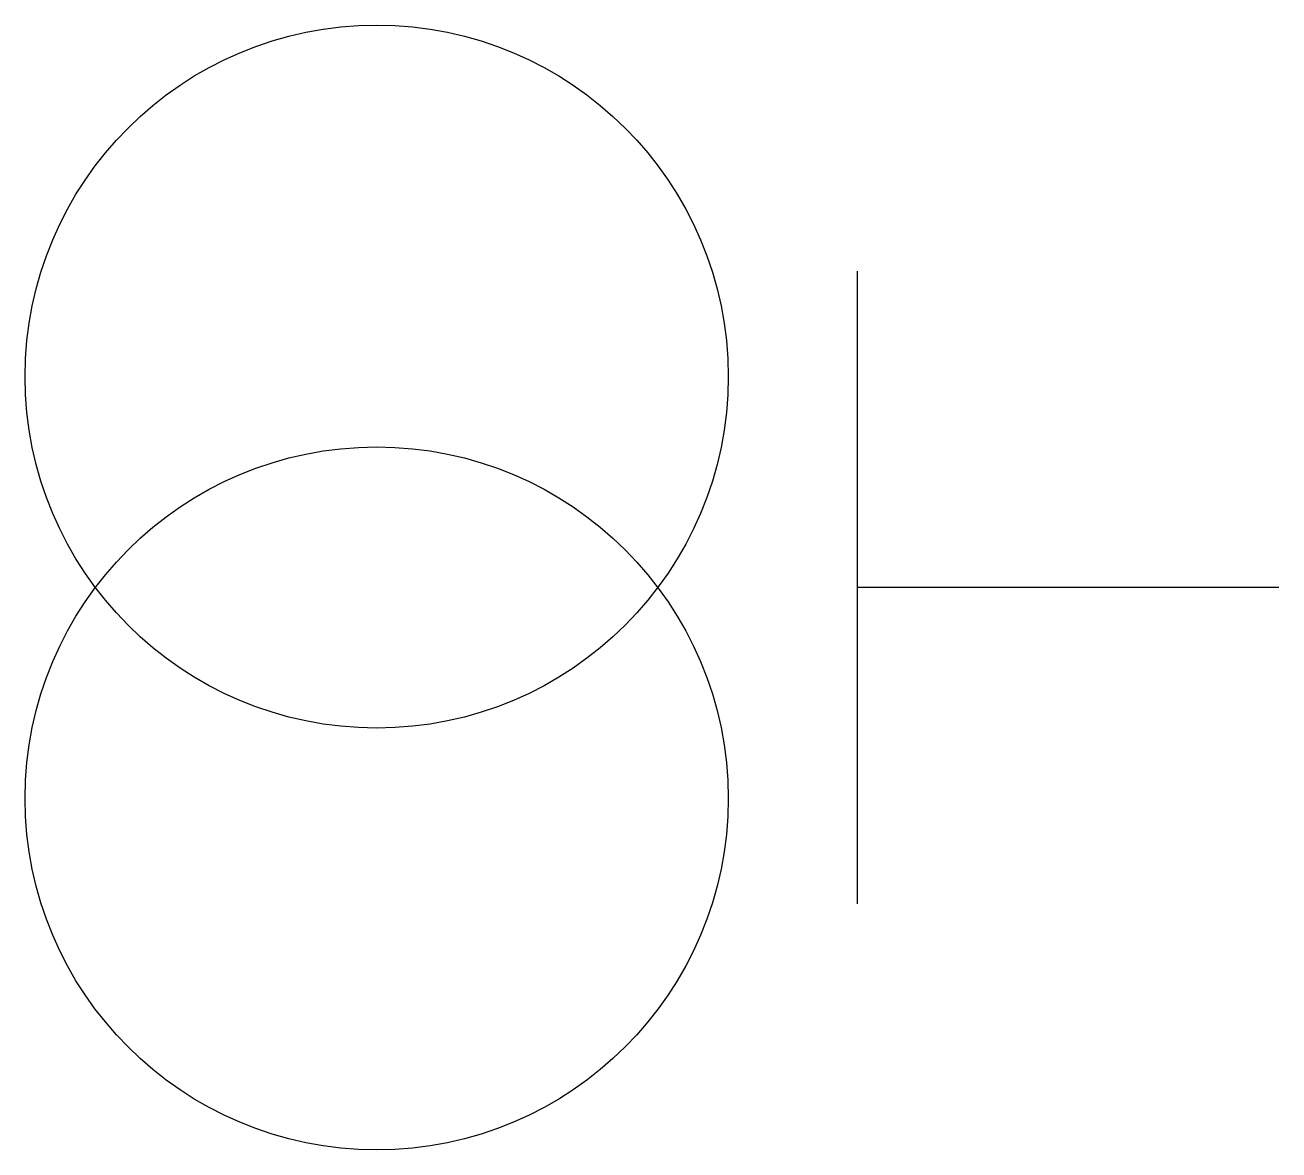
# Model space of a CAD drawing. Header units: millimetres. Extents: x -2926.561 to -2925.892, y 3704.386 to 3704.986.
import ezdxf

# ---------------------------------------------------------------- set-up
doc = ezdxf.new("R2010")
doc.units = ezdxf.units.MM
doc.header["$LTSCALE"] = 10
doc.layers.add('Ele_diagramas', color=2, linetype='Continuous')

msp = doc.modelspace()

# ---------------------------------------------------------------- linework, layer by layer
at = {"layer": 'Ele_diagramas', "color": 4}
for p, q in [((-2926.11711, 3704.85432), (-2926.11711, 3704.51682)), ((-2925.89211, 3704.68557), (-2926.11711, 3704.68557))]:
    msp.add_line(p, q, dxfattribs=at)
at = {"layer": 'Ele_diagramas', "color": 3}
for centre in [(-2926.37336, 3704.79807), (-2926.37336, 3704.57307)]:
    msp.add_circle(centre, 0.1875, dxfattribs=at)

doc.saveas('drawing.dxf')
